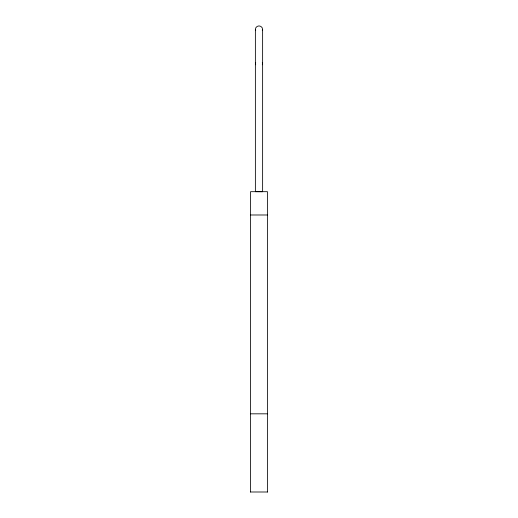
<?xml version="1.0" encoding="UTF-8"?>
<svg xmlns="http://www.w3.org/2000/svg" width="518" height="518" viewBox="0 0 518 518"><rect width="100%" height="100%" fill="white"/><g stroke="black" fill="none" stroke-linecap="round" stroke-linejoin="round"><path stroke-width="0.78" d="M255.374 29.461L255.86 27.681L257.187 26.379L259 25.9L260.813 26.379L262.14 27.681L262.626 29.461L262.626 191.679L262.14 191.725L255.374 191.679L255.374 29.461L255.698 30.653M262.302 30.653L262.626 29.461M255.698 62.484L255.374 63.623L255.698 64.769M262.302 64.769L262.626 63.623L262.302 62.484M250.544 214.989L267.456 214.989M250.544 413.824L267.456 413.824M250.544 491.996L267.456 491.996M267.456 492.1L267.456 191.679L250.544 191.679L250.544 492.1"/></g></svg>
